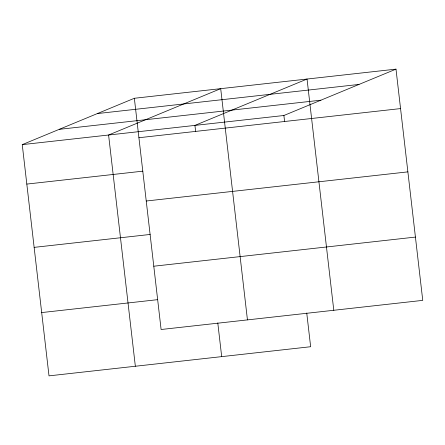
<?xml version="1.0" encoding="UTF-8"?>
<svg xmlns="http://www.w3.org/2000/svg" width="445" height="445" viewBox="0 0 445 445"><rect width="100%" height="100%" fill="white"/><g stroke="black" fill="none" stroke-linecap="round" stroke-linejoin="round"><path stroke-width="0.67" d="M306.744 313.019L310.649 346.727L49.006 375.864L22.25 144.631L134.351 98.273L395.994 69.136L422.75 300.369L161.107 329.506L134.351 98.273M22.25 144.631L283.893 115.494L395.994 69.136M97.36 113.57L359.004 84.433M59.246 129.334L320.884 100.197M138.918 137.722L400.561 108.586M26.817 184.08L142.856 171.158M146.238 201.012L407.881 171.87M34.137 247.37L150.182 234.448M153.786 266.216L415.43 237.079M41.68 312.574L157.725 299.652M333.789 310.276L307.039 79.043L194.932 125.401L195.644 131.525M283.893 115.494L284.6 121.618M247.448 319.888L220.698 88.661L108.591 135.019L135.347 366.246M217.789 322.925L221.688 356.634"/></g></svg>
